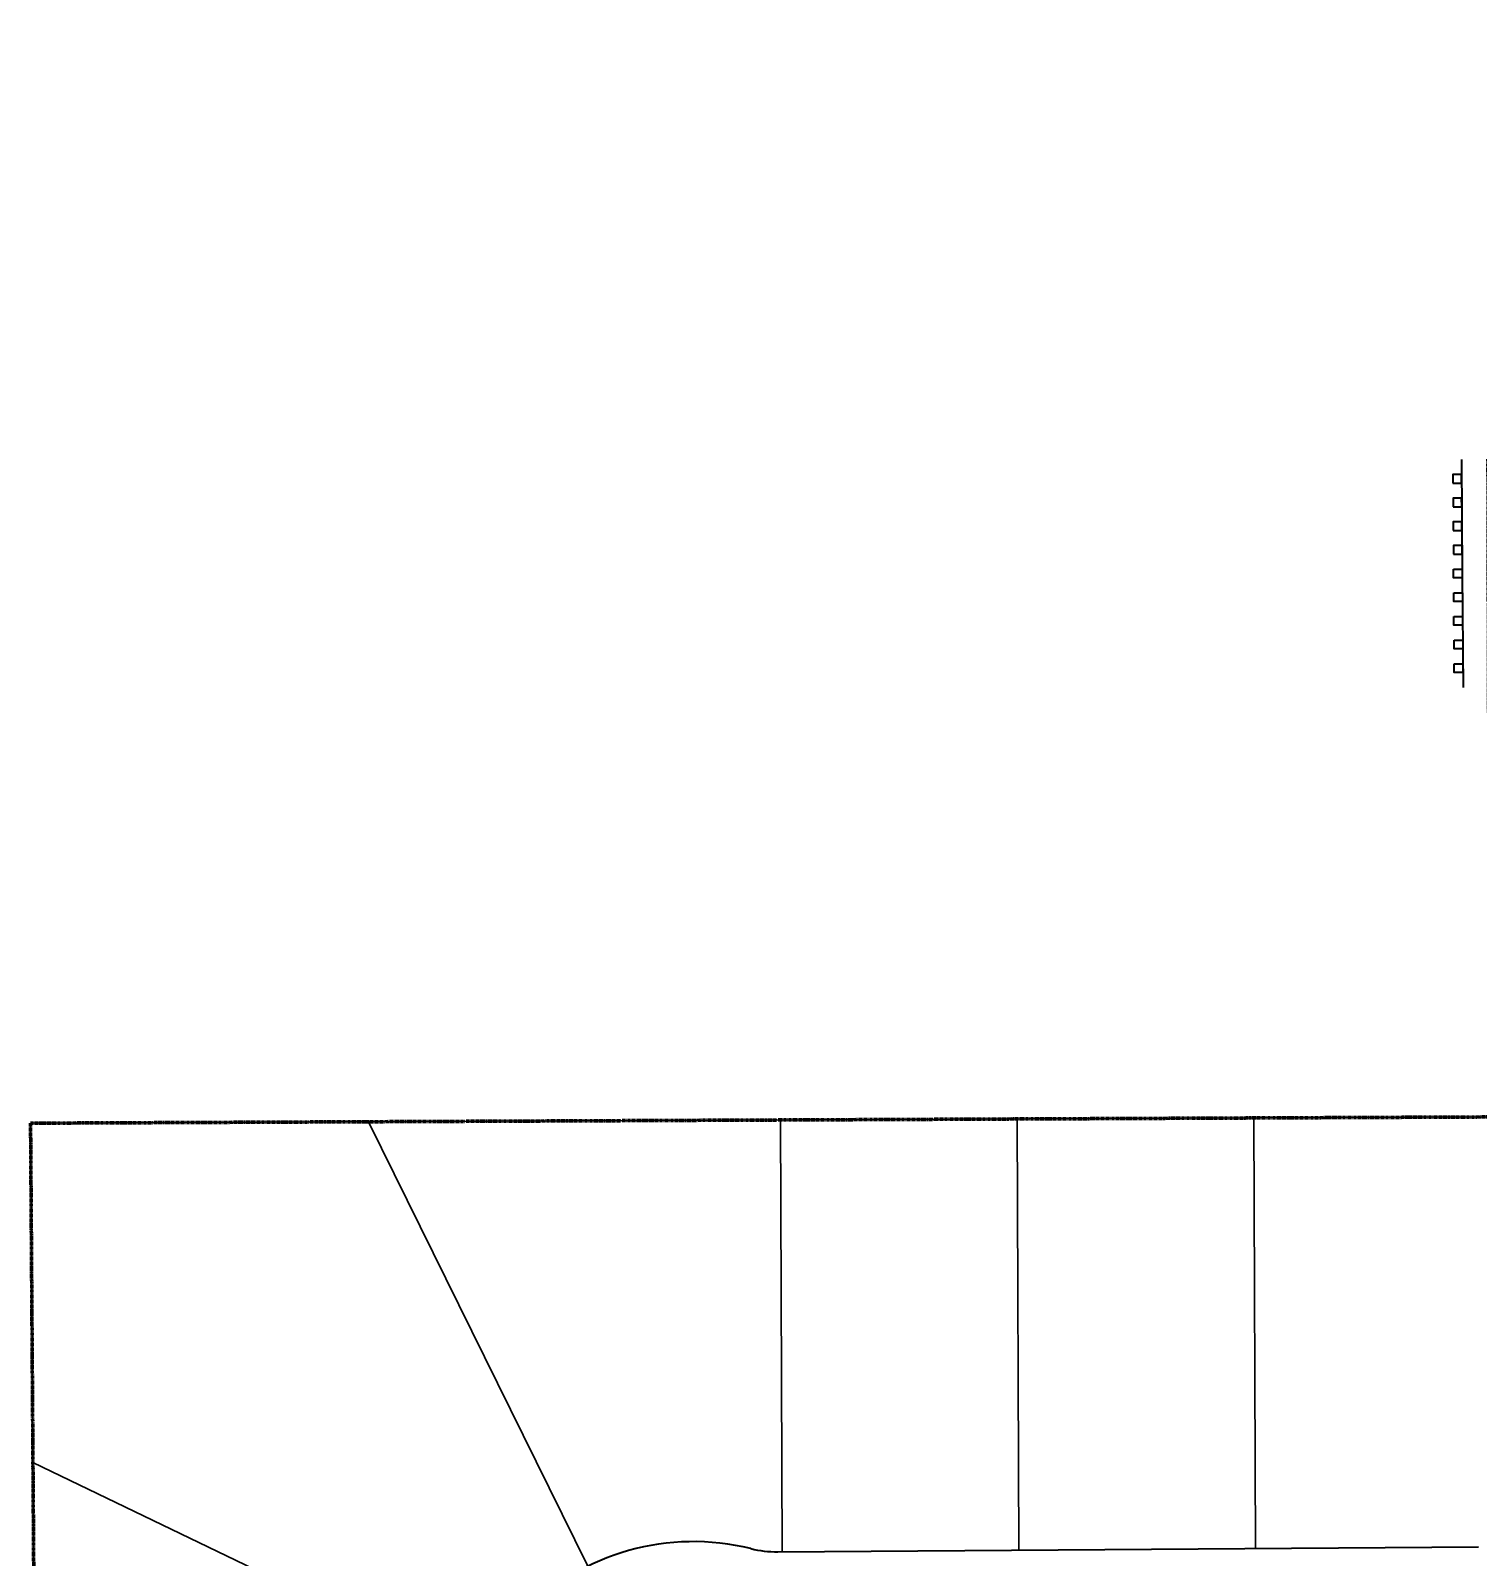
# Model space of a CAD drawing. Header units: feet. Extents: x 627 to 1424, y 217 to 1375.
# Drawn here: x 630.6 to 967.1, y 985.8 to 1340.9 of the extents above; entities that cross this region are included whole.
import ezdxf

# ---------------------------------------------------------------- set-up
doc = ezdxf.new("R2010")
doc.units = ezdxf.units.FT
doc.header["$MEASUREMENT"] = 0
doc.linetypes.add('PHANTOM2', pattern=[1.25, 0.625, -0.125, 0.125, -0.125, 0.125, -0.125])
for name, color, linetype, lineweight in [('C-ROAD-BARR', 7, 'Continuous', 35), ('V-BNDY-PHAS-LINE', 171, 'PHANTOM2', 100), ('V-PROP-LINE', 3, 'Continuous', 30), ('V-ROAD-ROW', 4, 'Continuous', 40)]:
    doc.layers.add(name, color=color, linetype=linetype, lineweight=lineweight)

msp = doc.modelspace()

# ---------------------------------------------------------------- linework, layer by layer
at = {"layer": 'C-ROAD-BARR'}
for p, q in [((963.17, 1241.14), (963.36, 1214.64)), ((963.36, 1214.64), (963.55, 1188.14))]:
    msp.add_line(p, q, dxfattribs=at)
for points in [[(961.21, 1235.62), (963.21, 1235.64), (963.19, 1237.64), (961.19, 1237.62)], [(961.25, 1230.12), (963.25, 1230.14), (963.23, 1232.14), (961.23, 1232.12)], [(961.29, 1224.62), (963.29, 1224.64), (963.27, 1226.64), (961.27, 1226.62)], [(961.33, 1219.12), (963.33, 1219.14), (963.31, 1221.14), (961.31, 1221.12)], [(961.35, 1215.62), (963.35, 1215.64), (963.37, 1213.64), (961.37, 1213.62)], [(961.39, 1210.12), (963.39, 1210.14), (963.4, 1208.14), (961.4, 1208.12)], [(961.43, 1204.62), (963.43, 1204.64), (963.44, 1202.64), (961.44, 1202.62)], [(961.47, 1199.12), (963.47, 1199.14), (963.48, 1197.14), (961.48, 1197.12)], [(961.51, 1193.62), (963.51, 1193.64), (963.52, 1191.64), (961.52, 1191.62)]]:
    msp.add_lwpolyline(points, close=True, dxfattribs=at)
at = {"layer": 'V-BNDY-PHAS-LINE'}
msp.add_lwpolyline([(636.21, 294.96), (630.6, 1086.81), (969.9, 1088.26), (969.48, 1188.25), (969.34, 1241.25, -0.001242), (983.24, 1241.25), (1043.16, 1241.11, 0.414214), (1058.69, 1256.58), (1058.88, 1333.07), (1141.05, 1332.88), (1141.06, 1340.88), (1265.06, 1340.58), (1264.76, 1214.08, -0.292039), (1235.69, 1168.79, 0.302424), (1224.07, 1149.91, 0.101871), (1307.32, 808.02)], format="xyb", dxfattribs=at)
at = {"layer": 'V-PROP-LINE'}
for p, q in [((969.9, 1088.26), (630.6, 1086.81)), ((636.21, 294.96), (630.6, 1086.81)), ((760.1, 983.77), (709.15, 1087.15)), ((805.33, 987.16), (804.9, 1087.55)), ((860.33, 987.54), (859.9, 1087.79)), ((915.33, 987.93), (914.9, 1088.02)), ((734.67, 958.06), (631.16, 1007.92))]:
    msp.add_line(p, q, dxfattribs=at)
at = {"layer": 'V-ROAD-ROW'}
msp.add_line((804.28, 987.15), (967.13, 988.29), dxfattribs=at)
for centre, radius, start, end in [((784.69, 934.01), 55.5, 76.1291, 194.6785), ((804.1, 1012.65), 25.5, 256.1291, 270.4012)]:
    msp.add_arc(centre, radius, start, end, dxfattribs=at)

doc.saveas('drawing.dxf')
